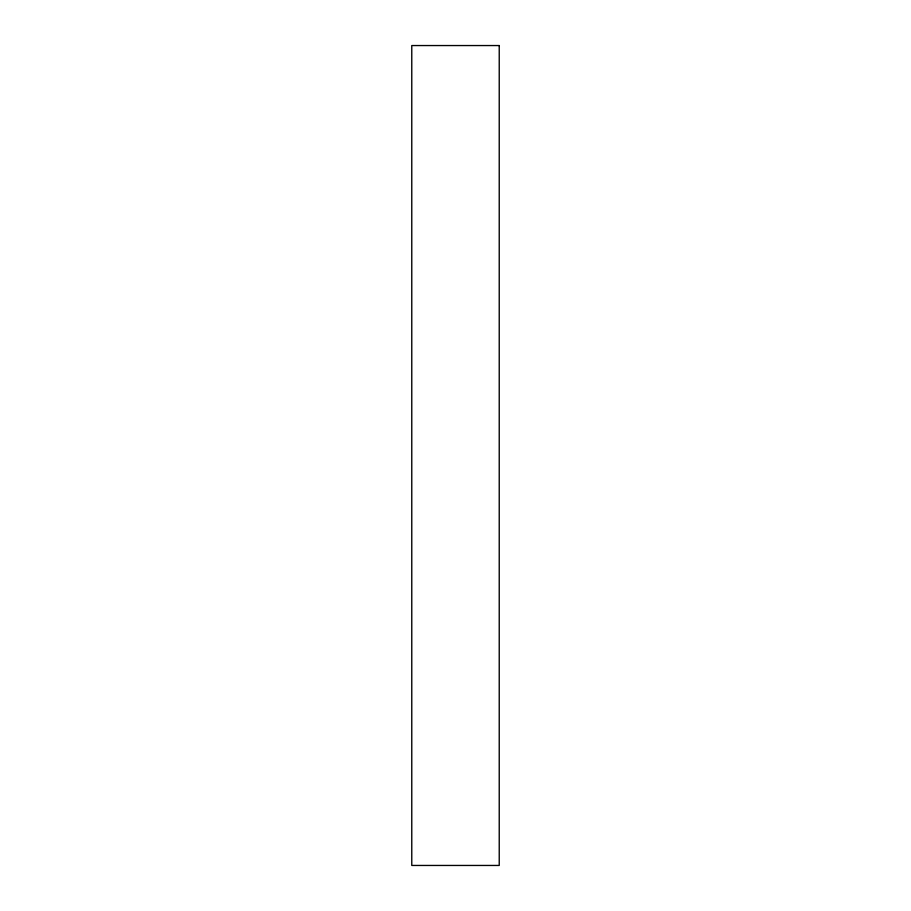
<?xml version="1.0" encoding="UTF-8"?>
<svg xmlns="http://www.w3.org/2000/svg" width="911" height="911" viewBox="0 0 911 911"><rect width="100%" height="100%" fill="white"/><g stroke="black" fill="none" stroke-linecap="round" stroke-linejoin="round"><path stroke-width="1.37" d="M499.228 45.55L411.772 45.55L411.772 865.45L499.228 865.45L499.228 45.55"/></g></svg>
